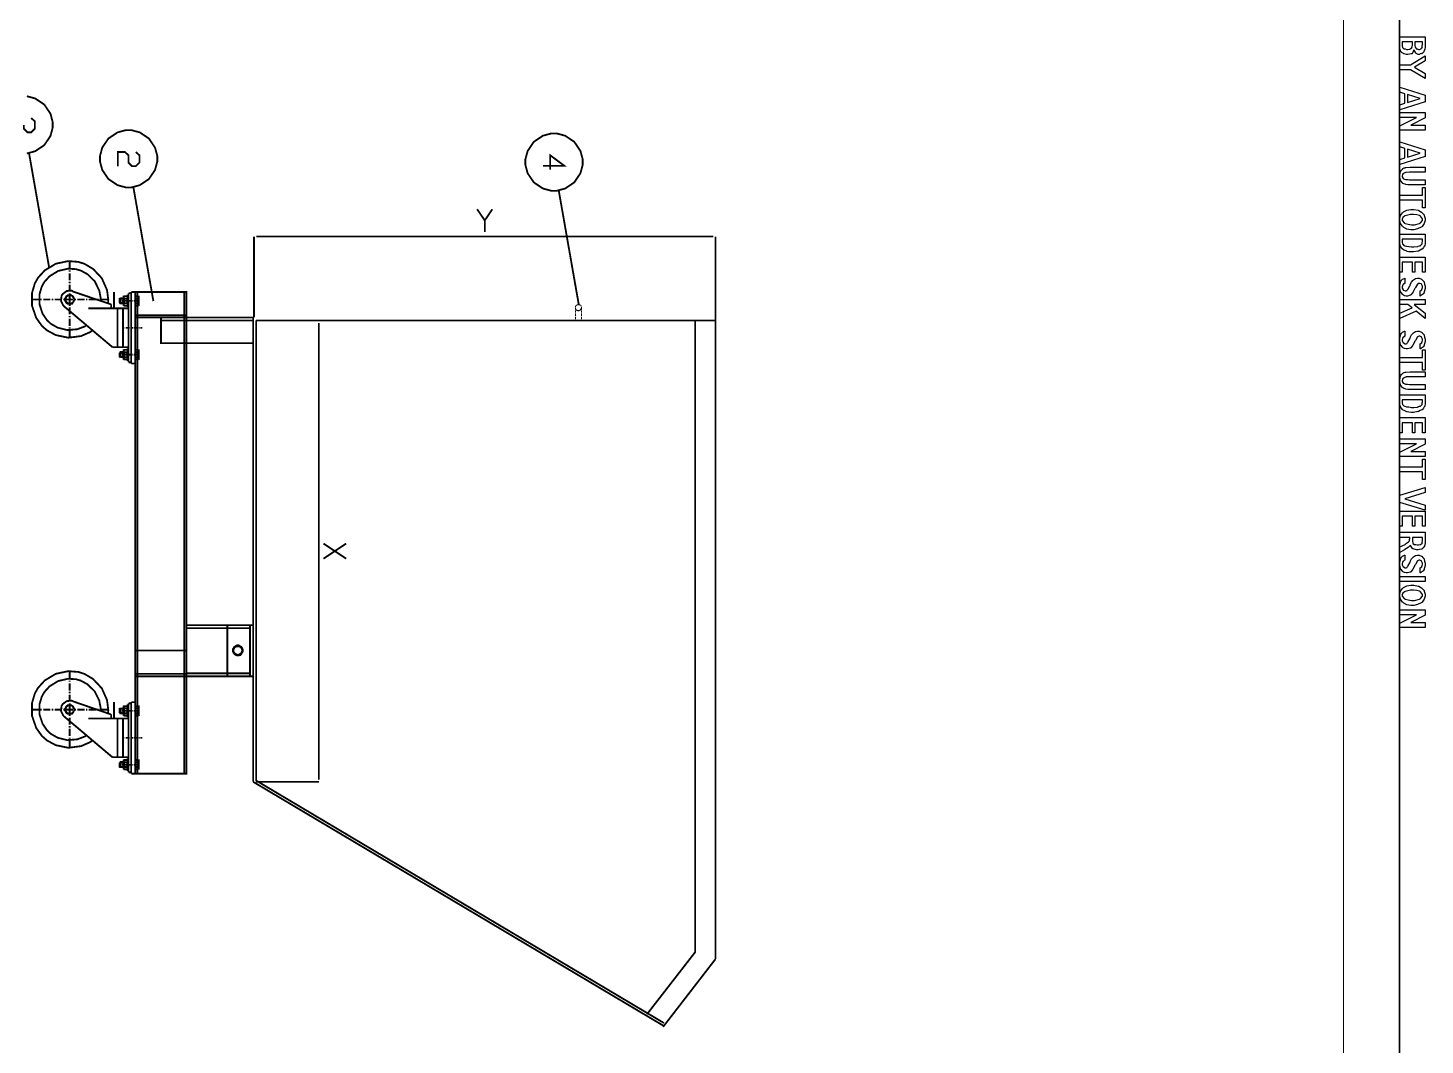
# Model space of a CAD drawing. Extents: x 0 to 11.7, y 0 to 16.5.
# Drawn here: x 4.01 to 11.69, y 3.86 to 9.45 of the extents above; entities that cross this region are included whole.
import ezdxf

# ---------------------------------------------------------------- set-up
doc = ezdxf.new("R2010")
doc.units = 0
doc.layers.get('0').update_dxf_attribs({"linetype": 'CONTINUOUS'})

msp = doc.modelspace()

# ---------------------------------------------------------------- linework, layer by layer
at = {"color": 0}
for points, const_width in [([(11.5517, 0.0483), (11.5517, 16.4), (0.1833, 16.4), (0.1833, 0.0483), (11.5517, 0.0483)], 0.01), ([(0.4916, 16.0917), (11.2433, 16.0917), (11.2433, 2.7066), (0.4916, 2.7066), (0.4916, 16.0917)], 0.005), ([(4.5658, 8.5717), (4.5812, 8.5717), (4.6272, 8.5841), (4.6772, 8.6178), (4.7109, 8.6679), (4.7233, 8.7139), (4.7233, 8.7292), (4.7233, 8.7445), (4.7109, 8.7905), (4.6772, 8.8406), (4.6272, 8.8743), (4.5812, 8.8867), (4.5658, 8.8867), (4.5505, 8.8867), (4.5046, 8.8743), (4.4545, 8.8406), (4.4207, 8.7905), (4.4083, 8.7445), (4.4083, 8.7292), (4.4083, 8.7139), (4.4207, 8.6679), (4.4545, 8.6178), (4.5046, 8.5841), (4.5505, 8.5717), (4.5658, 8.5717)], 0.01), ([(6.9042, 8.5533), (6.9195, 8.5533), (6.9655, 8.5657), (7.0156, 8.5995), (7.0493, 8.6496), (7.0617, 8.6955), (7.0617, 8.7108), (7.0617, 8.7262), (7.0493, 8.7721), (7.0156, 8.8222), (6.9655, 8.856), (6.9195, 8.8683), (6.9042, 8.8683), (6.8889, 8.8683), (6.8429, 8.856), (6.7928, 8.8222), (6.7591, 8.7721), (6.7467, 8.7262), (6.7467, 8.7108), (6.7467, 8.6955), (6.7591, 8.6496), (6.7928, 8.5995), (6.8429, 8.5657), (6.8889, 8.5533), (6.9042, 8.5533)], 0.01), ([(4.6017, 5.3483), (4.8834, 5.3483), (4.8834, 7.9967), (4.6017, 7.9967), (4.6017, 5.3483)], 0.01), ([(4.2425, 7.9316), (4.2468, 7.9316), (4.2596, 7.9387), (4.2667, 7.9516), (4.2667, 7.9558), (4.2667, 7.9601), (4.2596, 7.9729), (4.2468, 7.98), (4.2425, 7.98), (4.2383, 7.98), (4.2254, 7.9729), (4.2183, 7.9601), (4.2183, 7.9558), (4.2183, 7.9516), (4.2254, 7.9387), (4.2383, 7.9316), (4.2425, 7.9316)], 0.01), ([(4.7433, 7.8567), (5.25, 7.8567), (5.25, 7.715), (4.7433, 7.715), (4.7433, 7.8567)], 0.01), ([(5.1658, 6.0017), (5.1701, 6.0017), (5.1829, 6.0088), (5.19, 6.0216), (5.19, 6.0258), (5.19, 6.0301), (5.1829, 6.043), (5.1701, 6.05), (5.1658, 6.05), (5.1616, 6.05), (5.1488, 6.043), (5.1417, 6.0301), (5.1417, 6.0258), (5.1417, 6.0216), (5.1488, 6.0088), (5.1616, 6.0017), (5.1658, 6.0017)], 0.01), ([(4.2425, 5.6767), (4.2468, 5.6767), (4.2596, 5.6837), (4.2667, 5.6966), (4.2667, 5.7008), (4.2667, 5.7051), (4.2596, 5.7179), (4.2468, 5.725), (4.2425, 5.725), (4.2383, 5.725), (4.2254, 5.7179), (4.2183, 5.7051), (4.2183, 5.7008), (4.2183, 5.6966), (4.2254, 5.6837), (4.2383, 5.6767), (4.2425, 5.6767)], 0.01)]:
    msp.add_lwpolyline(points, close=True, dxfattribs=dict(at, const_width=const_width))
for points in [[(11.6922, 9.4004), (11.6922, 9.3511), (11.6922, 9.3456), (11.6911, 9.3304), (11.6909, 9.3292), (11.6897, 9.3282), (11.6862, 9.3174), (11.6855, 9.3164), (11.6842, 9.3155), (11.6756, 9.3077), (11.6744, 9.3071), (11.6725, 9.3073), (11.666, 9.3054), (11.661, 9.3032), (11.6592, 9.3032), (11.655, 9.3032), (11.6436, 9.3088), (11.6423, 9.3099), (11.6406, 9.3116), (11.6315, 9.3259), (11.6308, 9.3277), (11.6295, 9.3249), (11.6245, 9.3134), (11.6191, 9.3067), (11.6176, 9.3062), (11.6153, 9.3066), (11.6063, 9.3053), (11.5984, 9.3032), (11.5957, 9.3032), (11.5908, 9.3032), (11.5778, 9.3063), (11.5761, 9.3069), (11.5738, 9.3083), (11.5666, 9.3126), (11.5621, 9.316), (11.5611, 9.3171), (11.5596, 9.3181), (11.5546, 9.3312), (11.5544, 9.3327), (11.5542, 9.3347), (11.5535, 9.3442), (11.5534, 9.3572), (11.5533, 9.3609), (11.5533, 9.4004), (11.6922, 9.4004)], [(11.6228, 9.3726), (11.5672, 9.3726), (11.5672, 9.3544), (11.5672, 9.351), (11.5683, 9.3414), (11.5685, 9.3409), (11.5687, 9.3405), (11.5757, 9.3342), (11.5768, 9.3338), (11.5771, 9.3343), (11.5832, 9.3331), (11.5916, 9.3309), (11.5943, 9.3309), (11.5983, 9.3309), (11.6091, 9.3328), (11.6102, 9.3331), (11.6112, 9.3345), (11.6193, 9.3388), (11.6197, 9.3394), (11.6194, 9.3406), (11.6207, 9.3464), (11.6228, 9.3542), (11.6228, 9.3568), (11.6228, 9.3726)], [(11.6783, 9.3726), (11.6367, 9.3726), (11.6367, 9.3585), (11.6367, 9.3546), (11.6372, 9.3434), (11.6373, 9.3429), (11.6375, 9.3421), (11.6427, 9.3347), (11.6436, 9.3342), (11.6439, 9.3346), (11.649, 9.3331), (11.6555, 9.3309), (11.6577, 9.3309), (11.6611, 9.3309), (11.6705, 9.3333), (11.6714, 9.3338), (11.6717, 9.3351), (11.6747, 9.3385), (11.6775, 9.3409), (11.6777, 9.3418), (11.6767, 9.3426), (11.6765, 9.3485), (11.6783, 9.3573), (11.6783, 9.3603), (11.6783, 9.3726)], [(11.5533, 9.2466), (11.6117, 9.2466), (11.6922, 9.2952), (11.6922, 9.2672), (11.6347, 9.2329), (11.6922, 9.1984), (11.6922, 9.1702), (11.6115, 9.2188), (11.5533, 9.2188), (11.5533, 9.2466)], [(11.5533, 8.9983), (11.5533, 9.0265), (11.5811, 9.035), (11.5811, 9.0869), (11.5533, 9.0951), (11.5533, 9.1233), (11.6922, 9.0797), (11.6922, 9.0419), (11.5533, 8.9983)], [(11.595, 9.0387), (11.6644, 9.0608), (11.595, 9.0827), (11.595, 9.0387)], [(11.5533, 8.9834), (11.6922, 8.9834), (11.6922, 8.9548), (11.6134, 8.914), (11.6922, 8.914), (11.6922, 8.8862), (11.5533, 8.8862), (11.5533, 8.9103), (11.6449, 8.9556), (11.5533, 8.9556), (11.5533, 8.9834)], [(11.5533, 8.6977), (11.5533, 8.726), (11.5811, 8.7344), (11.5811, 8.7863), (11.5533, 8.7945), (11.5533, 8.8227), (11.6922, 8.7791), (11.6922, 8.7414), (11.5533, 8.6977)], [(11.595, 8.7381), (11.6644, 8.7602), (11.595, 8.7822), (11.595, 8.7381)], [(11.6922, 8.6828), (11.6922, 8.6551), (11.6121, 8.6551), (11.606, 8.6551), (11.5884, 8.6544), (11.5874, 8.6542), (11.5854, 8.6541), (11.5736, 8.6485), (11.5726, 8.6477), (11.5713, 8.6475), (11.5679, 8.6425), (11.5672, 8.6358), (11.5672, 8.6336), (11.5672, 8.6302), (11.5716, 8.6207), (11.5724, 8.6199), (11.5729, 8.6198), (11.584, 8.6146), (11.5852, 8.6145), (11.5862, 8.6154), (11.5948, 8.6153), (11.6066, 8.6134), (11.6104, 8.6134), (11.6922, 8.6134), (11.6922, 8.5856), (11.6204, 8.5856), (11.6148, 8.5856), (11.598, 8.5861), (11.5874, 8.5872), (11.5857, 8.5876), (11.5837, 8.5889), (11.5758, 8.5919), (11.5697, 8.5941), (11.5685, 8.5949), (11.5673, 8.5962), (11.5582, 8.608), (11.5575, 8.6095), (11.5564, 8.6113), (11.5533, 8.6274), (11.5533, 8.6327), (11.5533, 8.6369), (11.5545, 8.6493), (11.5571, 8.6579), (11.5579, 8.6594), (11.5583, 8.6617), (11.5626, 8.6686), (11.5684, 8.6726), (11.5696, 8.6735), (11.5706, 8.6752), (11.5767, 8.679), (11.5835, 8.6802), (11.5848, 8.6804), (11.5865, 8.681), (11.6111, 8.6828), (11.6193, 8.6828), (11.6922, 8.6828)], [(11.5533, 8.529), (11.6783, 8.529), (11.6783, 8.5707), (11.6922, 8.5707), (11.6922, 8.4596), (11.6783, 8.4596), (11.6783, 8.5013), (11.5533, 8.5013), (11.5533, 8.529)], [(11.6219, 8.4501), (11.6305, 8.4501), (11.6541, 8.4458), (11.6564, 8.4449), (11.6577, 8.4447), (11.6733, 8.4354), (11.6746, 8.4343), (11.6752, 8.4334), (11.6864, 8.4207), (11.687, 8.4193), (11.6872, 8.4178), (11.6922, 8.4006), (11.6922, 8.3948), (11.6922, 8.3895), (11.6876, 8.3737), (11.6769, 8.3568), (11.6738, 8.3542), (11.6699, 8.3528), (11.6506, 8.3445), (11.6296, 8.339), (11.6226, 8.339), (11.6149, 8.339), (11.5918, 8.3429), (11.5747, 8.3517), (11.5716, 8.3542), (11.5682, 8.3578), (11.5573, 8.3734), (11.5533, 8.3892), (11.5533, 8.3944), (11.5533, 8.4002), (11.5579, 8.4174), (11.5685, 8.4327), (11.5716, 8.4352), (11.5743, 8.4378), (11.5927, 8.4466), (11.6146, 8.4501), (11.6219, 8.4501)], [(11.623, 8.4224), (11.6126, 8.4224), (11.5837, 8.4159), (11.5813, 8.4146), (11.579, 8.4139), (11.5708, 8.4066), (11.5672, 8.3976), (11.5672, 8.3946), (11.5672, 8.3896), (11.5788, 8.3759), (11.5811, 8.3746), (11.5835, 8.3739), (11.5987, 8.3696), (11.6173, 8.3668), (11.6234, 8.3668), (11.6337, 8.3668), (11.6624, 8.3732), (11.6647, 8.3744), (11.6669, 8.3762), (11.6783, 8.39), (11.6783, 8.3946), (11.6783, 8.3996), (11.6668, 8.4135), (11.6644, 8.4148), (11.6622, 8.4167), (11.6472, 8.4214), (11.6291, 8.4224), (11.623, 8.4224)], [(11.6922, 8.3143), (11.6922, 8.2715), (11.6922, 8.266), (11.6901, 8.2507), (11.6896, 8.2494), (11.6881, 8.2485), (11.6832, 8.2411), (11.6783, 8.2332), (11.6768, 8.232), (11.6743, 8.2319), (11.6651, 8.2272), (11.6565, 8.2216), (11.6542, 8.221), (11.6518, 8.2212), (11.6291, 8.2171), (11.6215, 8.2171), (11.6171, 8.2171), (11.6039, 8.218), (11.594, 8.22), (11.592, 8.2205), (11.5885, 8.2222), (11.5769, 8.2272), (11.569, 8.2318), (11.5674, 8.2331), (11.5663, 8.2351), (11.557, 8.2477), (11.5564, 8.2494), (11.5556, 8.2515), (11.5533, 8.2656), (11.5533, 8.2702), (11.5533, 8.3143), (11.6922, 8.3143)], [(11.6783, 8.2865), (11.5672, 8.2865), (11.5672, 8.2718), (11.5672, 8.2688), (11.5685, 8.2606), (11.5687, 8.26), (11.5688, 8.2601), (11.5714, 8.2574), (11.5749, 8.2532), (11.5757, 8.2529), (11.5758, 8.253), (11.5812, 8.2511), (11.5901, 8.2482), (11.592, 8.2477), (11.5929, 8.2482), (11.6039, 8.247), (11.6181, 8.2448), (11.6228, 8.2448), (11.6302, 8.2448), (11.6508, 8.2465), (11.6525, 8.2468), (11.6541, 8.2482), (11.6616, 8.2507), (11.6678, 8.2518), (11.6688, 8.2524), (11.6694, 8.2536), (11.6765, 8.2606), (11.6768, 8.2616), (11.6761, 8.2631), (11.6764, 8.269), (11.6783, 8.2755), (11.6783, 8.2776), (11.6783, 8.2865)], [(11.5533, 8.1883), (11.6922, 8.1883), (11.6922, 8.1049), (11.6783, 8.1049), (11.6783, 8.1605), (11.6367, 8.1605), (11.6367, 8.1049), (11.6228, 8.1049), (11.6228, 8.1605), (11.5672, 8.1605), (11.5672, 8.1049), (11.5533, 8.1049), (11.5533, 8.1883)], [(11.5811, 8.0718), (11.5811, 8.0441), (11.5799, 8.0438), (11.5711, 8.0378), (11.5705, 8.0369), (11.5697, 8.0366), (11.5677, 8.0314), (11.5672, 8.0245), (11.5672, 8.0221), (11.5672, 8.0184), (11.5718, 8.0083), (11.5726, 8.0074), (11.5731, 8.0073), (11.5826, 8.0024), (11.5857, 8.0024), (11.5877, 8.0024), (11.5932, 8.0046), (11.5937, 8.005), (11.5934, 8.006), (11.5953, 8.0098), (11.5992, 8.0126), (11.5996, 8.0137), (11.5997, 8.0146), (11.6083, 8.0307), (11.6095, 8.0332), (11.6111, 8.0374), (11.6185, 8.0513), (11.6256, 8.0595), (11.6269, 8.0608), (11.6285, 8.0635), (11.6389, 8.0705), (11.6504, 8.0718), (11.6542, 8.0718), (11.6591, 8.0718), (11.6721, 8.0672), (11.6736, 8.0662), (11.6743, 8.0657), (11.6804, 8.0601), (11.6867, 8.0519), (11.6874, 8.0501), (11.6875, 8.049), (11.6899, 8.0394), (11.6922, 8.0283), (11.6922, 8.0245), (11.6922, 8.0153), (11.6859, 7.9897), (11.6846, 7.9876), (11.6828, 7.9857), (11.6666, 7.9747), (11.6644, 7.9746), (11.6644, 8.0024), (11.6657, 8.0026), (11.6745, 8.0081), (11.6751, 8.0089), (11.6747, 8.0104), (11.6762, 8.0162), (11.6783, 8.0221), (11.6783, 8.0241), (11.6783, 8.0282), (11.6734, 8.0394), (11.6725, 8.0404), (11.6712, 8.0413), (11.6643, 8.0441), (11.6621, 8.0441), (11.6604, 8.0441), (11.6552, 8.0432), (11.6528, 8.0412), (11.6521, 8.0406), (11.6511, 8.0402), (11.6395, 8.0214), (11.638, 8.0184), (11.6364, 8.0165), (11.6251, 7.994), (11.6243, 7.9926), (11.6234, 7.992), (11.6131, 7.9802), (11.6117, 7.9794), (11.6101, 7.9794), (11.5965, 7.9746), (11.592, 7.9746), (11.589, 7.9746), (11.5801, 7.9761), (11.5733, 7.9795), (11.5718, 7.9805), (11.5699, 7.9821), (11.5587, 7.9948), (11.5579, 7.9965), (11.5568, 7.9988), (11.5533, 8.0167), (11.5533, 8.0226), (11.5533, 8.0278), (11.5551, 8.0435), (11.5591, 8.0553), (11.5603, 8.0573), (11.5609, 8.0594), (11.5682, 8.0671), (11.5788, 8.0715), (11.5811, 8.0718)], [(11.5533, 7.9554), (11.6922, 7.9554), (11.6922, 7.9276), (11.6332, 7.9276), (11.6922, 7.8797), (11.6922, 7.8512), (11.6438, 7.8905), (11.5533, 7.8512), (11.5533, 7.8794), (11.621, 7.909), (11.598, 7.9276), (11.5533, 7.9276), (11.5533, 7.9554)], [(11.5811, 7.7809), (11.5811, 7.7531), (11.5799, 7.7528), (11.5711, 7.7469), (11.5705, 7.7459), (11.5697, 7.7457), (11.5677, 7.7405), (11.5672, 7.7335), (11.5672, 7.7312), (11.5672, 7.7275), (11.5718, 7.7173), (11.5726, 7.7164), (11.5731, 7.7164), (11.5826, 7.7114), (11.5857, 7.7114), (11.5877, 7.7114), (11.5932, 7.7136), (11.5937, 7.714), (11.5934, 7.715), (11.5953, 7.7189), (11.5992, 7.7217), (11.5996, 7.7227), (11.5997, 7.7237), (11.6083, 7.7397), (11.6095, 7.7422), (11.6111, 7.7464), (11.6185, 7.7603), (11.6256, 7.7685), (11.6269, 7.7698), (11.6285, 7.7726), (11.6389, 7.7795), (11.6504, 7.7809), (11.6542, 7.7809), (11.6591, 7.7809), (11.6721, 7.7762), (11.6736, 7.7752), (11.6743, 7.7748), (11.6804, 7.7691), (11.6867, 7.7609), (11.6874, 7.7592), (11.6875, 7.7581), (11.6899, 7.7485), (11.6922, 7.7373), (11.6922, 7.7336), (11.6922, 7.7243), (11.6859, 7.6987), (11.6846, 7.6967), (11.6828, 7.6947), (11.6666, 7.6837), (11.6644, 7.6837), (11.6644, 7.7114), (11.6657, 7.7117), (11.6745, 7.7171), (11.6751, 7.7179), (11.6747, 7.7194), (11.6762, 7.7252), (11.6783, 7.7312), (11.6783, 7.7331), (11.6783, 7.7372), (11.6734, 7.7484), (11.6725, 7.7494), (11.6712, 7.7503), (11.6643, 7.7531), (11.6621, 7.7531), (11.6604, 7.7531), (11.6552, 7.7523), (11.6528, 7.7502), (11.6521, 7.7496), (11.6511, 7.7492), (11.6395, 7.7304), (11.638, 7.7275), (11.6364, 7.7255), (11.6251, 7.7031), (11.6243, 7.7017), (11.6234, 7.7011), (11.6131, 7.6892), (11.6117, 7.6884), (11.6101, 7.6884), (11.5965, 7.6837), (11.592, 7.6837), (11.589, 7.6837), (11.5801, 7.6851), (11.5733, 7.6885), (11.5718, 7.6895), (11.5699, 7.6911), (11.5587, 7.7038), (11.5579, 7.7056), (11.5568, 7.7078), (11.5533, 7.7257), (11.5533, 7.7316), (11.5533, 7.7369), (11.5551, 7.7526), (11.5591, 7.7643), (11.5603, 7.7663), (11.5609, 7.7684), (11.5682, 7.7762), (11.5788, 7.7805), (11.5811, 7.7809)], [(11.5533, 7.6367), (11.6783, 7.6367), (11.6783, 7.6783), (11.6922, 7.6783), (11.6922, 7.5672), (11.6783, 7.5672), (11.6783, 7.6089), (11.5533, 7.6089), (11.5533, 7.6367)], [(11.6922, 7.5578), (11.6922, 7.53), (11.6121, 7.53), (11.606, 7.53), (11.5884, 7.5293), (11.5874, 7.5291), (11.5854, 7.529), (11.5736, 7.5235), (11.5726, 7.5226), (11.5713, 7.5224), (11.5679, 7.5175), (11.5672, 7.5108), (11.5672, 7.5085), (11.5672, 7.5051), (11.5716, 7.4956), (11.5724, 7.4948), (11.5729, 7.4947), (11.584, 7.4896), (11.5852, 7.4894), (11.5862, 7.4904), (11.5948, 7.4902), (11.6066, 7.4883), (11.6104, 7.4883), (11.6922, 7.4883), (11.6922, 7.4606), (11.6204, 7.4606), (11.6148, 7.4606), (11.598, 7.461), (11.5874, 7.4622), (11.5857, 7.4625), (11.5837, 7.4639), (11.5758, 7.4668), (11.5697, 7.469), (11.5685, 7.4699), (11.5673, 7.4712), (11.5582, 7.4829), (11.5575, 7.4844), (11.5564, 7.4863), (11.5533, 7.5023), (11.5533, 7.5076), (11.5533, 7.5118), (11.5545, 7.5242), (11.5571, 7.5328), (11.5579, 7.5343), (11.5583, 7.5366), (11.5626, 7.5435), (11.5684, 7.5476), (11.5696, 7.5484), (11.5706, 7.5501), (11.5767, 7.554), (11.5835, 7.5551), (11.5848, 7.5554), (11.5865, 7.556), (11.6111, 7.5578), (11.6193, 7.5578), (11.6922, 7.5578)], [(11.6922, 7.4318), (11.6922, 7.389), (11.6922, 7.3835), (11.6901, 7.3682), (11.6896, 7.3669), (11.6881, 7.3659), (11.6832, 7.3586), (11.6783, 7.3507), (11.6768, 7.3495), (11.6743, 7.3493), (11.6651, 7.3447), (11.6565, 7.3391), (11.6542, 7.3384), (11.6518, 7.3387), (11.6291, 7.3345), (11.6215, 7.3345), (11.6171, 7.3345), (11.6039, 7.3354), (11.594, 7.3375), (11.592, 7.338), (11.5885, 7.3396), (11.5769, 7.3447), (11.569, 7.3492), (11.5674, 7.3506), (11.5663, 7.3526), (11.557, 7.3652), (11.5564, 7.3669), (11.5556, 7.369), (11.5533, 7.383), (11.5533, 7.3877), (11.5533, 7.4318), (11.6922, 7.4318)], [(11.6783, 7.404), (11.5672, 7.404), (11.5672, 7.3892), (11.5672, 7.3863), (11.5685, 7.3781), (11.5687, 7.3775), (11.5688, 7.3776), (11.5714, 7.3748), (11.5749, 7.3707), (11.5757, 7.3703), (11.5758, 7.3704), (11.5812, 7.3686), (11.5901, 7.3656), (11.592, 7.3651), (11.5929, 7.3656), (11.6039, 7.3644), (11.6181, 7.3623), (11.6228, 7.3623), (11.6302, 7.3623), (11.6508, 7.3639), (11.6525, 7.3643), (11.6541, 7.3656), (11.6616, 7.3682), (11.6678, 7.3693), (11.6688, 7.3699), (11.6694, 7.371), (11.6765, 7.3781), (11.6768, 7.379), (11.6761, 7.3806), (11.6764, 7.3865), (11.6783, 7.393), (11.6783, 7.3951), (11.6783, 7.404)], [(11.5533, 7.3057), (11.6922, 7.3057), (11.6922, 7.2224), (11.6783, 7.2224), (11.6783, 7.2779), (11.6367, 7.2779), (11.6367, 7.2224), (11.6228, 7.2224), (11.6228, 7.2779), (11.5672, 7.2779), (11.5672, 7.2224), (11.5533, 7.2224), (11.5533, 7.3057)], [(11.5533, 7.1893), (11.6922, 7.1893), (11.6922, 7.1606), (11.6134, 7.1198), (11.6922, 7.1198), (11.6922, 7.0921), (11.5533, 7.0921), (11.5533, 7.1162), (11.6449, 7.1615), (11.5533, 7.1615), (11.5533, 7.1893)], [(11.5533, 7.0355), (11.6783, 7.0355), (11.6783, 7.0771), (11.6922, 7.0771), (11.6922, 6.966), (11.6783, 6.966), (11.6783, 7.0077), (11.5533, 7.0077), (11.5533, 7.0355)], [(11.5533, 6.879), (11.6922, 6.922), (11.6922, 6.894), (11.5811, 6.8595), (11.6922, 6.8252), (11.6922, 6.797), (11.5533, 6.8397), (11.5533, 6.879)], [(11.5533, 6.7917), (11.6922, 6.7917), (11.6922, 6.7083), (11.6783, 6.7083), (11.6783, 6.7639), (11.6367, 6.7639), (11.6367, 6.7083), (11.6228, 6.7083), (11.6228, 6.7639), (11.5672, 6.7639), (11.5672, 6.7083), (11.5533, 6.7083), (11.5533, 6.7917)], [(11.5533, 6.6752), (11.6922, 6.6752), (11.6922, 6.6247), (11.6922, 6.6178), (11.689, 6.5985), (11.6883, 6.5971), (11.6868, 6.5964), (11.6816, 6.5904), (11.6761, 6.5841), (11.6744, 6.5832), (11.6719, 6.5831), (11.6624, 6.5805), (11.6542, 6.578), (11.6514, 6.578), (11.6447, 6.578), (11.6263, 6.5834), (11.6245, 6.5845), (11.6226, 6.5863), (11.6115, 6.6019), (11.6111, 6.6041), (11.6101, 6.603), (11.601, 6.5927), (11.6, 6.5919), (11.5986, 6.5911), (11.5815, 6.5801), (11.5789, 6.5787), (11.5533, 6.5641), (11.5533, 6.5956), (11.5824, 6.6088), (11.5849, 6.6114), (11.5948, 6.6185), (11.6011, 6.6217), (11.6017, 6.6223), (11.6018, 6.6236), (11.6044, 6.6273), (11.6072, 6.629), (11.6074, 6.6297), (11.6067, 6.6306), (11.607, 6.6353), (11.6089, 6.6405), (11.6089, 6.6422), (11.6089, 6.6475), (11.5533, 6.6475), (11.5533, 6.6752)], [(11.6228, 6.6475), (11.6228, 6.6323), (11.6228, 6.6276), (11.6249, 6.6143), (11.6254, 6.6136), (11.6257, 6.6135), (11.6336, 6.6083), (11.6347, 6.608), (11.6348, 6.6081), (11.6406, 6.6079), (11.6486, 6.6058), (11.6512, 6.6058), (11.6557, 6.6058), (11.6679, 6.6082), (11.669, 6.6086), (11.6698, 6.61), (11.674, 6.6132), (11.6774, 6.6154), (11.6777, 6.6162), (11.6769, 6.6169), (11.6765, 6.6218), (11.6783, 6.629), (11.6783, 6.6314), (11.6783, 6.6475), (11.6228, 6.6475)], [(11.5811, 6.5492), (11.5811, 6.5214), (11.5799, 6.5211), (11.5711, 6.5152), (11.5705, 6.5143), (11.5697, 6.514), (11.5677, 6.5088), (11.5672, 6.5019), (11.5672, 6.4995), (11.5672, 6.4958), (11.5718, 6.4856), (11.5726, 6.4848), (11.5731, 6.4847), (11.5826, 6.4798), (11.5857, 6.4798), (11.5877, 6.4798), (11.5932, 6.4819), (11.5937, 6.4824), (11.5934, 6.4833), (11.5953, 6.4872), (11.5992, 6.49), (11.5996, 6.491), (11.5997, 6.492), (11.6083, 6.5081), (11.6095, 6.5106), (11.6111, 6.5148), (11.6185, 6.5286), (11.6256, 6.5368), (11.6269, 6.5381), (11.6285, 6.5409), (11.6389, 6.5479), (11.6504, 6.5492), (11.6542, 6.5492), (11.6591, 6.5492), (11.6721, 6.5445), (11.6736, 6.5436), (11.6743, 6.5431), (11.6804, 6.5375), (11.6867, 6.5292), (11.6874, 6.5275), (11.6875, 6.5264), (11.6899, 6.5168), (11.6922, 6.5056), (11.6922, 6.5019), (11.6922, 6.4927), (11.6859, 6.4671), (11.6846, 6.465), (11.6828, 6.4631), (11.6666, 6.4521), (11.6644, 6.452), (11.6644, 6.4798), (11.6657, 6.48), (11.6745, 6.4855), (11.6751, 6.4863), (11.6747, 6.4877), (11.6762, 6.4935), (11.6783, 6.4995), (11.6783, 6.5015), (11.6783, 6.5055), (11.6734, 6.5168), (11.6725, 6.5177), (11.6712, 6.5187), (11.6643, 6.5214), (11.6621, 6.5214), (11.6604, 6.5214), (11.6552, 6.5206), (11.6528, 6.5186), (11.6521, 6.518), (11.6511, 6.5175), (11.6395, 6.4988), (11.638, 6.4958), (11.6364, 6.4939), (11.6251, 6.4714), (11.6243, 6.47), (11.6234, 6.4694), (11.6131, 6.4576), (11.6117, 6.4568), (11.6101, 6.4568), (11.5965, 6.452), (11.592, 6.452), (11.589, 6.452), (11.5801, 6.4534), (11.5733, 6.4569), (11.5718, 6.4578), (11.5699, 6.4595), (11.5587, 6.4722), (11.5579, 6.4739), (11.5568, 6.4761), (11.5533, 6.494), (11.5533, 6.4999), (11.5533, 6.5052), (11.5551, 6.5209), (11.5591, 6.5327), (11.5603, 6.5347), (11.5609, 6.5368), (11.5682, 6.5445), (11.5788, 6.5488), (11.5811, 6.5492)], [(11.5533, 6.4328), (11.6922, 6.4328), (11.6922, 6.405), (11.5533, 6.405), (11.5533, 6.4328)], [(11.6219, 6.3843), (11.6305, 6.3843), (11.6541, 6.3799), (11.6564, 6.3791), (11.6577, 6.3788), (11.6733, 6.3696), (11.6746, 6.3684), (11.6752, 6.3675), (11.6864, 6.3549), (11.687, 6.3535), (11.6872, 6.3519), (11.6922, 6.3347), (11.6922, 6.3289), (11.6922, 6.3237), (11.6876, 6.3078), (11.6769, 6.2909), (11.6738, 6.2884), (11.6699, 6.2869), (11.6506, 6.2786), (11.6296, 6.2732), (11.6226, 6.2732), (11.6149, 6.2732), (11.5918, 6.277), (11.5747, 6.2859), (11.5716, 6.2884), (11.5682, 6.2919), (11.5573, 6.3075), (11.5533, 6.3233), (11.5533, 6.3285), (11.5533, 6.3343), (11.5579, 6.3516), (11.5685, 6.3668), (11.5716, 6.3693), (11.5743, 6.3719), (11.5927, 6.3807), (11.6146, 6.3843), (11.6219, 6.3843)], [(11.623, 6.3565), (11.6126, 6.3565), (11.5837, 6.35), (11.5813, 6.3487), (11.579, 6.348), (11.5708, 6.3407), (11.5672, 6.3318), (11.5672, 6.3287), (11.5672, 6.3237), (11.5788, 6.3101), (11.5811, 6.3087), (11.5835, 6.308), (11.5987, 6.3037), (11.6173, 6.3009), (11.6234, 6.3009), (11.6337, 6.3009), (11.6624, 6.3073), (11.6647, 6.3085), (11.6669, 6.3103), (11.6783, 6.3242), (11.6783, 6.3287), (11.6783, 6.3338), (11.6668, 6.3476), (11.6644, 6.3489), (11.6622, 6.3508), (11.6472, 6.3556), (11.6291, 6.3565), (11.623, 6.3565)], [(11.5533, 6.2484), (11.6922, 6.2484), (11.6922, 6.2198), (11.6134, 6.179), (11.6922, 6.179), (11.6922, 6.1512), (11.5533, 6.1512), (11.5533, 6.1753), (11.6449, 6.2207), (11.5533, 6.2207), (11.5533, 6.2484)]]:
    msp.add_lwpolyline(points, close=True, dxfattribs=at)
at = {"color": 0, "const_width": 0.01}
for points in [[(4.0062, 8.7584), (4.0521, 8.7708), (4.1022, 8.8045), (4.136, 8.8545), (4.1483, 8.9006), (4.1483, 8.9159), (4.1483, 8.9312), (4.136, 8.9771), (4.1022, 9.0272), (4.0521, 9.061), (4.0062, 9.0733)], [(4.0183, 8.76), (4.1283, 8.1334)], [(4.5917, 8.5733), (4.7017, 7.9467)], [(6.93, 8.555), (7.04, 7.9283)], [(6.4817, 8.4517), (6.5233, 8.39), (6.5233, 8.3267)], [(6.5233, 8.39), (6.565, 8.4517)], [(5.255, 7.8567), (5.255, 8.3017)], [(7.78, 8.3017), (5.2683, 8.3017)], [(7.7917, 7.85), (7.7917, 8.3017)], [(4.2416, 8.1233), (4.2416, 8.1667)], [(4.2416, 8.1083), (4.2416, 8.115)], [(4.2416, 8.06), (4.2416, 8.1)], [(4.2416, 8.045), (4.2416, 8.0533)], [(4.2416, 7.9983), (4.2416, 8.0367)], [(4.2416, 7.9817), (4.2416, 7.99)], [(4.6133, 7.9967), (4.6133, 5.3483)], [(4.8717, 7.9967), (4.8717, 5.3483)], [(4.0733, 7.955), (4.03, 7.955)], [(4.0883, 7.955), (4.08, 7.955)], [(4.135, 7.955), (4.0967, 7.955)], [(4.1517, 7.955), (4.1433, 7.955)], [(4.1983, 7.955), (4.1583, 7.955)], [(4.2133, 7.955), (4.2066, 7.955)], [(4.2267, 7.9783), (4.2133, 7.955)], [(4.2267, 7.9316), (4.2133, 7.955)], [(4.26, 7.955), (4.2217, 7.955)], [(4.255, 7.9783), (4.2267, 7.9783)], [(4.2683, 7.955), (4.255, 7.9316), (4.2267, 7.9316)], [(4.2416, 7.935), (4.2416, 7.975)], [(4.2416, 7.92), (4.2416, 7.9267)], [(4.2416, 7.8733), (4.2416, 7.9117)], [(4.255, 7.9783), (4.2683, 7.955)], [(4.2767, 7.955), (4.2683, 7.955)], [(4.3233, 7.955), (4.2833, 7.955)], [(4.3383, 7.955), (4.3316, 7.955)], [(4.3867, 7.955), (4.3467, 7.955)], [(4.4017, 7.955), (4.3933, 7.955)], [(4.4517, 7.955), (4.41, 7.955)], [(4.5167, 7.9367), (4.5167, 7.96), (4.52, 7.9616)], [(4.5167, 7.96), (4.5367, 7.96)], [(4.5283, 7.9483), (4.5233, 7.9483), (4.5217, 7.9483), (4.5167, 7.9483)], [(4.5167, 7.9367), (4.52, 7.9333), (4.5367, 7.9333)], [(4.5167, 7.9367), (4.5367, 7.9367)], [(4.52, 7.9616), (4.5367, 7.9616)], [(4.52, 7.9333), (4.52, 7.9616)], [(4.5333, 7.9483), (4.53, 7.9483)], [(4.5367, 7.9283), (4.5367, 7.9667)], [(4.54, 7.9483), (4.5367, 7.9483)], [(4.5391, 7.9743), (4.5383, 7.9733), (4.5383, 7.9618), (4.5391, 7.9607)], [(4.5391, 7.9359), (4.5383, 7.9349), (4.5383, 7.9234), (4.5391, 7.9224)], [(4.5384, 7.9733), (4.5566, 7.9733)], [(4.5384, 7.96), (4.5566, 7.96)], [(4.5384, 7.935), (4.5566, 7.935)], [(4.5384, 7.9216), (4.5566, 7.9216)], [(4.5406, 7.9619), (4.5399, 7.9599), (4.5399, 7.9385), (4.5406, 7.9364)], [(4.5583, 7.9483), (4.555, 7.9483), (4.5533, 7.9483), (4.5483, 7.9483), (4.5466, 7.9483), (4.5417, 7.9483)], [(4.5578, 7.9364), (4.5585, 7.9385), (4.5585, 7.9599), (4.5578, 7.9619)], [(4.5593, 7.9607), (4.5601, 7.9618), (4.5601, 7.9733), (4.5593, 7.9743)], [(4.5593, 7.9224), (4.5601, 7.9234), (4.5601, 7.9349), (4.5593, 7.9359)], [(4.565, 7.9184), (4.56, 7.9184), (4.56, 7.9767), (4.565, 7.9767)], [(4.56, 7.9283), (4.56, 7.9667)], [(4.565, 7.9483), (4.5617, 7.9483)], [(4.5833, 7.9483), (4.58, 7.9483), (4.5784, 7.9483), (4.5733, 7.9483), (4.5717, 7.9483), (4.5667, 7.9483)], [(4.59, 7.9483), (4.5866, 7.9483)], [(4.6083, 7.9483), (4.605, 7.9483), (4.6033, 7.9483), (4.5983, 7.9483), (4.5967, 7.9483), (4.5933, 7.9483)], [(4.6017, 7.9733), (4.62, 7.9733)], [(4.6017, 7.96), (4.62, 7.96)], [(4.6017, 7.935), (4.62, 7.935)], [(4.6017, 7.9216), (4.62, 7.9216)], [(4.615, 7.9483), (4.6117, 7.9483)], [(4.6217, 7.9483), (4.6183, 7.9483)], [(4.6194, 7.9364), (4.6202, 7.9385), (4.6202, 7.9599), (4.6194, 7.9619)], [(4.621, 7.9607), (4.6218, 7.9618), (4.6218, 7.9733), (4.621, 7.9743)], [(4.621, 7.9224), (4.6218, 7.9234), (4.6218, 7.9349), (4.621, 7.9359)], [(4.6217, 7.9283), (4.6217, 7.9667)], [(4.2416, 7.8567), (4.2416, 7.865)], [(4.2416, 7.81), (4.2416, 7.85)], [(4.8834, 7.8683), (4.6017, 7.8683)], [(4.8834, 7.8567), (4.6017, 7.8567)], [(4.7433, 7.84), (5.25, 7.84)], [(5.2667, 7.84), (5.6117, 7.84)], [(4.2416, 7.795), (4.2416, 7.8017)], [(4.2416, 7.7433), (4.2416, 7.7867)], [(4.5466, 7.8), (4.5434, 7.8)], [(4.565, 7.8), (4.5617, 7.8), (4.56, 7.8), (4.555, 7.8), (4.5533, 7.8), (4.55, 7.8)], [(4.5717, 7.8), (4.5684, 7.8)], [(4.59, 7.8), (4.5866, 7.8), (4.585, 7.8), (4.58, 7.8), (4.5784, 7.8), (4.575, 7.8)], [(4.5967, 7.8), (4.5933, 7.8)], [(4.6166, 7.8), (4.6117, 7.8), (4.61, 7.8), (4.605, 7.8), (4.6033, 7.8), (4.6, 7.8)], [(4.6217, 7.8), (4.6183, 7.8)], [(4.6283, 7.8), (4.625, 7.8)], [(4.6417, 7.8), (4.6367, 7.8), (4.635, 7.8), (4.63, 7.8)], [(5.6117, 7.8267), (5.6117, 5.315)], [(4.5391, 7.6792), (4.5383, 7.6783), (4.5383, 7.6668), (4.5391, 7.6658)], [(4.5384, 7.6783), (4.5566, 7.6783)], [(4.5593, 7.6658), (4.5601, 7.6668), (4.5601, 7.6783), (4.5593, 7.6792)], [(4.565, 7.6816), (4.56, 7.6816), (4.56, 7.6217), (4.565, 7.6217)], [(4.6017, 7.6783), (4.62, 7.6783)], [(4.621, 7.6658), (4.6218, 7.6668), (4.6218, 7.6783), (4.621, 7.6792)], [(4.8834, 7.715), (5.25, 7.715)], [(4.5167, 7.6634), (4.52, 7.6667), (4.5367, 7.6667)], [(4.5167, 7.6634), (4.5167, 7.64), (4.52, 7.6383)], [(4.5167, 7.6634), (4.5367, 7.6634)], [(4.5283, 7.6517), (4.5233, 7.6517), (4.5217, 7.6517), (4.5167, 7.6517)], [(4.5167, 7.64), (4.5367, 7.64)], [(4.52, 7.6667), (4.52, 7.6383)], [(4.52, 7.6383), (4.5367, 7.6383)], [(4.5333, 7.6517), (4.53, 7.6517)], [(4.5367, 7.6716), (4.5367, 7.6317)], [(4.54, 7.6517), (4.5367, 7.6517)], [(4.5391, 7.6393), (4.5383, 7.6383), (4.5383, 7.6267), (4.5391, 7.6257)], [(4.5384, 7.665), (4.5566, 7.665)], [(4.5384, 7.6383), (4.5566, 7.6383)], [(4.5384, 7.6267), (4.5566, 7.6267)], [(4.5406, 7.6653), (4.5399, 7.6632), (4.5399, 7.6418), (4.5406, 7.6398)], [(4.5583, 7.6517), (4.555, 7.6517), (4.5533, 7.6517), (4.5483, 7.6517), (4.5466, 7.6517), (4.5417, 7.6517)], [(4.5578, 7.6398), (4.5585, 7.6418), (4.5585, 7.6632), (4.5578, 7.6653)], [(4.5593, 7.6257), (4.5601, 7.6267), (4.5601, 7.6383), (4.5593, 7.6393)], [(4.56, 7.6716), (4.56, 7.6317)], [(4.565, 7.6517), (4.5617, 7.6517)], [(4.5833, 7.6517), (4.58, 7.6517), (4.5784, 7.6517), (4.5733, 7.6517), (4.5717, 7.6517), (4.5667, 7.6517)], [(4.59, 7.6517), (4.5866, 7.6517)], [(4.6083, 7.6517), (4.605, 7.6517), (4.6033, 7.6517), (4.5983, 7.6517), (4.5967, 7.6517), (4.5933, 7.6517)], [(4.6017, 7.665), (4.62, 7.665)], [(4.6017, 7.6383), (4.62, 7.6383)], [(4.6017, 7.6267), (4.62, 7.6267)], [(4.615, 7.6517), (4.6117, 7.6517)], [(4.6217, 7.6517), (4.6183, 7.6517)], [(4.6194, 7.6398), (4.6202, 7.6418), (4.6202, 7.6632), (4.6194, 7.6653)], [(4.621, 7.6257), (4.6218, 7.6267), (4.6218, 7.6383), (4.621, 7.6393)], [(4.6217, 7.6716), (4.6217, 7.6317)], [(5.6367, 6.6133), (5.7617, 6.53)], [(5.7617, 6.6133), (5.6367, 6.53)], [(4.8834, 6.165), (5.2333, 6.165)], [(4.8834, 6.1483), (5.2333, 6.1483)], [(5.2333, 6.165), (5.2333, 5.8834)], [(4.8834, 6.025), (4.6017, 6.025)], [(5.1517, 6.0483), (5.1383, 6.025)], [(5.1517, 6), (5.1383, 6.025)], [(5.18, 6.0483), (5.1517, 6.0483)], [(5.1934, 6.025), (5.18, 6), (5.1517, 6)], [(5.18, 6.0483), (5.1934, 6.025)], [(4.2416, 5.8683), (4.2416, 5.9117)], [(4.2416, 5.8533), (4.2416, 5.86)], [(4.2416, 5.805), (4.2416, 5.845)], [(4.8834, 5.8967), (4.6017, 5.8967)], [(4.8834, 5.8834), (4.6017, 5.8834)], [(4.8834, 5.9), (5.2333, 5.9)], [(4.8834, 5.8834), (5.2333, 5.8834)], [(4.2416, 5.79), (4.2416, 5.7983)], [(4.2416, 5.7433), (4.2416, 5.7817)], [(4.0733, 5.7), (4.03, 5.7)], [(4.0883, 5.7), (4.08, 5.7)], [(4.135, 5.7), (4.0967, 5.7)], [(4.1517, 5.7), (4.1433, 5.7)], [(4.1983, 5.7), (4.1583, 5.7)], [(4.2133, 5.7), (4.2066, 5.7)], [(4.2267, 5.7233), (4.2133, 5.7)], [(4.2267, 5.6767), (4.2133, 5.7)], [(4.26, 5.7), (4.2217, 5.7)], [(4.255, 5.7233), (4.2267, 5.7233)], [(4.2683, 5.7), (4.255, 5.6767), (4.2267, 5.6767)], [(4.2416, 5.7283), (4.2416, 5.735)], [(4.2416, 5.68), (4.2416, 5.72)], [(4.255, 5.7233), (4.2683, 5.7)], [(4.2767, 5.7), (4.2683, 5.7)], [(4.3233, 5.7), (4.2833, 5.7)], [(4.3383, 5.7), (4.3316, 5.7)], [(4.3867, 5.7), (4.3467, 5.7)], [(4.4017, 5.7), (4.3933, 5.7)], [(4.4517, 5.7), (4.41, 5.7)], [(4.5167, 5.6816), (4.5167, 5.705), (4.52, 5.7066)], [(4.5167, 5.705), (4.5367, 5.705)], [(4.5283, 5.6934), (4.5233, 5.6934), (4.5217, 5.6934), (4.5167, 5.6934)], [(4.5167, 5.6816), (4.52, 5.6783), (4.5367, 5.6783)], [(4.5167, 5.6816), (4.5367, 5.6816)], [(4.52, 5.7066), (4.5367, 5.7066)], [(4.52, 5.6783), (4.52, 5.7066)], [(4.5333, 5.6934), (4.53, 5.6934)], [(4.5367, 5.6733), (4.5367, 5.7133)], [(4.54, 5.6934), (4.5367, 5.6934)], [(4.5391, 5.7209), (4.5383, 5.7199), (4.5383, 5.7084), (4.5391, 5.7074)], [(4.5391, 5.6809), (4.5383, 5.68), (4.5383, 5.6684), (4.5391, 5.6674)], [(4.5384, 5.7183), (4.5566, 5.7183)], [(4.5384, 5.7066), (4.5566, 5.7066)], [(4.5384, 5.68), (4.5566, 5.68)], [(4.5406, 5.7069), (4.5399, 5.7049), (4.5399, 5.6835), (4.5406, 5.6814)], [(4.5583, 5.6934), (4.555, 5.6934), (4.5533, 5.6934), (4.5483, 5.6934), (4.5466, 5.6934), (4.5417, 5.6934)], [(4.5578, 5.6814), (4.5585, 5.6835), (4.5585, 5.7049), (4.5578, 5.7069)], [(4.5593, 5.7074), (4.5601, 5.7084), (4.5601, 5.7199), (4.5593, 5.7209)], [(4.5593, 5.6674), (4.5601, 5.6684), (4.5601, 5.68), (4.5593, 5.6809)], [(4.565, 5.6634), (4.56, 5.6634), (4.56, 5.7233), (4.565, 5.7233)], [(4.56, 5.6733), (4.56, 5.7133)], [(4.565, 5.6934), (4.5617, 5.6934)], [(4.5833, 5.6934), (4.58, 5.6934), (4.5784, 5.6934), (4.5733, 5.6934), (4.5717, 5.6934), (4.5667, 5.6934)], [(4.59, 5.6934), (4.5866, 5.6934)], [(4.6083, 5.6934), (4.605, 5.6934), (4.6033, 5.6934), (4.5983, 5.6934), (4.5967, 5.6934), (4.5933, 5.6934)], [(4.6017, 5.7183), (4.62, 5.7183)], [(4.6017, 5.7066), (4.62, 5.7066)], [(4.6017, 5.68), (4.62, 5.68)], [(4.615, 5.6934), (4.6117, 5.6934)], [(4.6217, 5.6934), (4.6183, 5.6934)], [(4.6194, 5.6814), (4.6202, 5.6835), (4.6202, 5.7049), (4.6194, 5.7069)], [(4.621, 5.7074), (4.6218, 5.7084), (4.6218, 5.7199), (4.621, 5.7209)], [(4.621, 5.6674), (4.6218, 5.6684), (4.6218, 5.68), (4.621, 5.6809)], [(4.6217, 5.6733), (4.6217, 5.7133)], [(4.2416, 5.665), (4.2416, 5.6733)], [(4.2416, 5.6183), (4.2416, 5.6567)], [(4.2416, 5.6017), (4.2416, 5.61)], [(4.5384, 5.6667), (4.5566, 5.6667)], [(4.6017, 5.6667), (4.62, 5.6667)], [(4.2416, 5.555), (4.2416, 5.595)], [(4.2416, 5.54), (4.2416, 5.5466)], [(4.2416, 5.4883), (4.2416, 5.5317)], [(4.5466, 5.545), (4.5434, 5.545)], [(4.565, 5.545), (4.5617, 5.545), (4.56, 5.545), (4.555, 5.545), (4.5533, 5.545), (4.55, 5.545)], [(4.5717, 5.545), (4.5684, 5.545)], [(4.59, 5.545), (4.5866, 5.545), (4.585, 5.545), (4.58, 5.545), (4.5784, 5.545), (4.575, 5.545)], [(4.5967, 5.545), (4.5933, 5.545)], [(4.6166, 5.545), (4.6117, 5.545), (4.61, 5.545), (4.605, 5.545), (4.6033, 5.545), (4.6, 5.545)], [(4.6217, 5.545), (4.6183, 5.545)], [(4.6283, 5.545), (4.625, 5.545)], [(4.6417, 5.545), (4.6367, 5.545), (4.635, 5.545), (4.63, 5.545)], [(4.5167, 5.4083), (4.52, 5.4117), (4.5367, 5.4117)], [(4.5167, 5.4083), (4.5167, 5.385), (4.52, 5.3834)], [(4.5167, 5.4083), (4.5367, 5.4083)], [(4.5283, 5.3967), (4.5233, 5.3967), (4.5217, 5.3967), (4.5167, 5.3967)], [(4.5167, 5.385), (4.5367, 5.385)], [(4.52, 5.4117), (4.52, 5.3834)], [(4.52, 5.3834), (4.5367, 5.3834)], [(4.5333, 5.3967), (4.53, 5.3967)], [(4.5367, 5.4167), (4.5367, 5.3783)], [(4.54, 5.3967), (4.5367, 5.3967)], [(4.5391, 5.4243), (4.5383, 5.4233), (4.5383, 5.4118), (4.5391, 5.4108)], [(4.5391, 5.386), (4.5383, 5.385), (4.5383, 5.3734), (4.5391, 5.3724)], [(4.5384, 5.4233), (4.5566, 5.4233)], [(4.5384, 5.41), (4.5566, 5.41)], [(4.5384, 5.385), (4.5566, 5.385)], [(4.5384, 5.3717), (4.5566, 5.3717)], [(4.5406, 5.4103), (4.5399, 5.4082), (4.5399, 5.3868), (4.5406, 5.3847)], [(4.5583, 5.3967), (4.555, 5.3967), (4.5533, 5.3967), (4.5483, 5.3967), (4.5466, 5.3967), (4.5417, 5.3967)], [(4.5578, 5.3847), (4.5585, 5.3868), (4.5585, 5.4082), (4.5578, 5.4103)], [(4.5593, 5.4108), (4.5601, 5.4118), (4.5601, 5.4233), (4.5593, 5.4243)], [(4.5593, 5.3724), (4.5601, 5.3734), (4.5601, 5.385), (4.5593, 5.386)], [(4.565, 5.4267), (4.56, 5.4267), (4.56, 5.3683), (4.565, 5.3683)], [(4.56, 5.4167), (4.56, 5.3783)], [(4.565, 5.3967), (4.5617, 5.3967)], [(4.5833, 5.3967), (4.58, 5.3967), (4.5784, 5.3967), (4.5733, 5.3967), (4.5717, 5.3967), (4.5667, 5.3967)], [(4.59, 5.3967), (4.5866, 5.3967)], [(4.6083, 5.3967), (4.605, 5.3967), (4.6033, 5.3967), (4.5983, 5.3967), (4.5967, 5.3967), (4.5933, 5.3967)], [(4.6017, 5.4233), (4.62, 5.4233)], [(4.6017, 5.41), (4.62, 5.41)], [(4.6017, 5.385), (4.62, 5.385)], [(4.6017, 5.3717), (4.62, 5.3717)], [(4.615, 5.3967), (4.6117, 5.3967)], [(4.6217, 5.3967), (4.6183, 5.3967)], [(4.6194, 5.3847), (4.6202, 5.3868), (4.6202, 5.4082), (4.6194, 5.4103)], [(4.621, 5.4108), (4.6218, 5.4118), (4.6218, 5.4233), (4.621, 5.4243)], [(4.621, 5.3724), (4.6218, 5.3734), (4.6218, 5.385), (4.621, 5.386)], [(4.6217, 5.4167), (4.6217, 5.3783)], [(5.265, 5.3033), (5.6117, 5.3033)], [(7.5033, 3.955), (7.5084, 3.96)]]:
    msp.add_lwpolyline(points, dxfattribs=at)
at = {"color": 6, "const_width": 0.01}
for points in [[(4.03, 8.9534), (4.05, 8.935), (4.05, 8.895), (4.03, 8.875), (4.01, 8.875), (3.99, 8.895), (3.99, 8.915)], [(4.605, 8.7667), (4.625, 8.7483), (4.625, 8.7083), (4.605, 8.6883), (4.585, 8.6883), (4.565, 8.7083), (4.565, 8.7483), (4.545, 8.7667), (4.5067, 8.7667), (4.5067, 8.6883)], [(6.8834, 8.67), (6.8834, 8.7483), (6.9616, 8.69), (6.8433, 8.69)], [(4.4523, 7.9353), (4.454, 7.9531), (4.4469, 8.0075), (4.4185, 8.0721), (4.3703, 8.1236), (4.323, 8.1515), (4.3059, 8.1569), (4.289, 8.1623), (4.2341, 8.1666), (4.1651, 8.152), (4.1048, 8.1155), (4.0677, 8.075), (4.0589, 8.0594), (4.0501, 8.0439), (4.0346, 7.9912), (4.0347, 7.9206), (4.0579, 7.854), (4.0899, 7.8093), (4.1033, 7.7975), (4.1166, 7.7858), (4.1651, 7.7598), (4.2341, 7.7452), (4.304, 7.7542), (4.3544, 7.7763), (4.3686, 7.7869)], [(4.4115, 7.9491), (4.4121, 7.9631), (4.4042, 8.0055), (4.3795, 8.0551), (4.3401, 8.0941), (4.3022, 8.1148), (4.2887, 8.1185), (4.2752, 8.1224), (4.2321, 8.1247), (4.1782, 8.1123), (4.131, 8.0831), (4.1021, 8.0512), (4.0952, 8.039), (4.0883, 8.0267), (4.076, 7.9854), (4.0754, 7.93), (4.0927, 7.8773), (4.1169, 7.8416), (4.1272, 7.8321), (4.1374, 7.8225), (4.1747, 7.8008), (4.2285, 7.7873), (4.2837, 7.7918), (4.3241, 7.807), (4.3357, 7.8147)], [(4.2584, 8.0023), (4.2528, 8.0043), (4.225, 8.0018), (4.2026, 7.9851), (4.1997, 7.98), (4.1968, 7.9748), (4.1942, 7.9471), (4.2064, 7.922), (4.2109, 7.9181)], [(4.47, 7.9283), (4.2567, 8)], [(4.485, 7.9967), (4.485, 7.9067)], [(4.58, 7.99), (4.565, 7.99)], [(4.565, 7.61), (4.565, 7.99)], [(4.6017, 7.9967), (4.58, 7.9967)], [(4.58, 7.6033), (4.58, 7.9967)], [(4.6017, 7.6033), (4.6017, 7.9967)], [(4.4767, 7.6934), (4.21, 7.9184)], [(4.565, 7.9067), (4.3433, 7.9067)], [(4.47, 7.9067), (4.47, 7.9283)], [(4.505, 7.9067), (4.505, 7.6934)], [(4.535, 7.9067), (4.535, 7.6934)], [(4.89, 7.8567), (4.8834, 7.8567)], [(5.25, 7.8567), (5.25, 5.3033)], [(5.2667, 7.84), (5.2667, 5.31), (7.5084, 3.9767)], [(7.68, 7.84), (7.68, 4.3666), (7.415, 4.025)], [(7.7917, 7.85), (7.7917, 4.3284)], [(4.565, 7.6934), (4.4767, 7.6934)], [(4.58, 7.61), (4.565, 7.61)], [(4.6017, 7.6033), (4.58, 7.6033)], [(5.1083, 6.165), (5.25, 6.165)], [(5.1083, 5.8834), (5.25, 5.8834), (5.25, 6.165)], [(5.1083, 6.165), (5.1083, 5.8834)], [(5.25, 6.165), (5.25, 5.8834)], [(4.4523, 5.6803), (4.454, 5.6981), (4.4469, 5.7526), (4.4185, 5.8171), (4.3703, 5.8686), (4.323, 5.8965), (4.3059, 5.9019), (4.289, 5.9073), (4.2341, 5.9116), (4.1651, 5.897), (4.1048, 5.8605), (4.0677, 5.82), (4.0589, 5.8044), (4.0501, 5.7889), (4.0346, 5.7362), (4.0347, 5.6656), (4.0579, 5.599), (4.0899, 5.5543), (4.1033, 5.5425), (4.1166, 5.5308), (4.1651, 5.5047), (4.2341, 5.4902), (4.304, 5.4992), (4.3544, 5.5213), (4.3686, 5.5319)], [(4.4115, 5.6941), (4.4121, 5.7081), (4.4042, 5.7505), (4.3795, 5.8001), (4.3401, 5.8391), (4.3022, 5.8598), (4.2887, 5.8636), (4.2752, 5.8674), (4.2321, 5.8697), (4.1782, 5.8573), (4.131, 5.8281), (4.1021, 5.7962), (4.0952, 5.7839), (4.0883, 5.7717), (4.076, 5.7304), (4.0754, 5.675), (4.0927, 5.6223), (4.1169, 5.5866), (4.1272, 5.5771), (4.1374, 5.5675), (4.1747, 5.5458), (4.2285, 5.5323), (4.2837, 5.5368), (4.3241, 5.552), (4.3357, 5.5597)], [(4.2584, 5.7473), (4.2528, 5.7493), (4.225, 5.7468), (4.2026, 5.7301), (4.1997, 5.725), (4.1968, 5.7198), (4.1942, 5.6921), (4.2064, 5.667), (4.2109, 5.6631)], [(4.47, 5.6733), (4.2567, 5.7467)], [(4.485, 5.7416), (4.485, 5.6517)], [(4.58, 5.735), (4.565, 5.735)], [(4.565, 5.355), (4.565, 5.735)], [(4.6017, 5.7416), (4.58, 5.7416)], [(4.58, 5.3483), (4.58, 5.7416)], [(4.6017, 5.3483), (4.6017, 5.7416)], [(4.4767, 5.4383), (4.21, 5.6634)], [(4.565, 5.6517), (4.3433, 5.6517)], [(4.47, 5.6517), (4.47, 5.6733)], [(4.505, 5.6517), (4.505, 5.4383)], [(4.535, 5.6517), (4.535, 5.4383)], [(4.565, 5.4383), (4.4767, 5.4383)], [(4.58, 5.355), (4.565, 5.355)], [(4.6017, 5.3483), (4.58, 5.3483)], [(5.25, 5.3033), (7.5084, 3.96)], [(7.5033, 3.955), (7.7917, 4.3284)]]:
    msp.add_lwpolyline(points, dxfattribs=at)
at = {"color": 242}
for points, const_width in [([(7.0267, 7.9233), (7.0267, 7.9216), (7.025, 7.9216), (7.025, 7.92), (7.0233, 7.92), (7.0233, 7.9184), (7.0233, 7.9167), (7.0217, 7.9167), (7.0217, 7.915), (7.0217, 7.9134)], 0.005), ([(7.0217, 7.9117), (7.0217, 7.91), (7.0217, 7.9083), (7.0217, 7.9067), (7.0217, 7.905), (7.0217, 7.9033), (7.0217, 7.9017), (7.0217, 7.9017)], 0.005), ([(7.0217, 7.91), (7.0217, 7.9083), (7.0217, 7.9067), (7.0217, 7.905), (7.0233, 7.905), (7.0233, 7.9033), (7.0233, 7.9017), (7.025, 7.9017), (7.025, 7.9)], 0.005), ([(7.03, 7.9267), (7.03, 7.925), (7.0283, 7.925), (7.0283, 7.9233)], 0.005), ([(7.05, 7.9233), (7.0483, 7.9233), (7.0483, 7.925), (7.0466, 7.925), (7.0466, 7.9267), (7.045, 7.9267), (7.0434, 7.9267), (7.0417, 7.9267), (7.0417, 7.9283), (7.04, 7.9283), (7.0384, 7.9283), (7.0367, 7.9283), (7.035, 7.9283), (7.035, 7.9267), (7.0333, 7.9267), (7.0317, 7.9267)], 0.005), ([(7.0483, 7.8967), (7.0483, 7.8983), (7.05, 7.8983), (7.05, 7.9), (7.0517, 7.9), (7.0517, 7.9017), (7.0533, 7.9017), (7.0533, 7.9033), (7.0533, 7.905), (7.0533, 7.9067), (7.055, 7.9067), (7.055, 7.9083), (7.055, 7.91), (7.055, 7.9117), (7.055, 7.9134), (7.055, 7.915)], 0.005), ([(7.0533, 7.9184), (7.0533, 7.92), (7.0517, 7.92), (7.0517, 7.9216), (7.05, 7.9216)], 0.005), ([(7.055, 7.9167), (7.0533, 7.9167)], 0.005), ([(7.055, 7.9117), (7.055, 7.91), (7.055, 7.9083), (7.055, 7.9067), (7.055, 7.905), (7.055, 7.9033), (7.055, 7.9017), (7.055, 7.9017)], 0.005), ([(7.7917, 7.84), (5.2667, 7.84)], 0.01), ([(7.0217, 7.9), (7.0217, 7.8983)], 0.005), ([(7.0217, 7.8967), (7.0217, 7.895), (7.0217, 7.8933), (7.0217, 7.8917), (7.0217, 7.89), (7.0217, 7.8883), (7.0217, 7.8867), (7.0217, 7.885), (7.0217, 7.8834)], 0.005), ([(7.0217, 7.8817), (7.0217, 7.88)], 0.005), ([(7.0217, 7.8783), (7.0217, 7.8767), (7.0217, 7.875), (7.0217, 7.8733), (7.0217, 7.8717), (7.0217, 7.87), (7.0217, 7.8683), (7.0217, 7.8666), (7.0217, 7.865)], 0.005), ([(7.0217, 7.8633), (7.0217, 7.8617)], 0.005), ([(7.0217, 7.86), (7.0217, 7.8583), (7.0217, 7.8567), (7.0217, 7.855), (7.0217, 7.8533), (7.0217, 7.8517), (7.0217, 7.85), (7.0217, 7.8483), (7.0217, 7.8467)], 0.005), ([(7.0217, 7.845), (7.0217, 7.8433)], 0.005), ([(7.0217, 7.8417), (7.0217, 7.84)], 0.005), ([(7.0267, 7.8983), (7.0283, 7.8983), (7.0283, 7.8967), (7.03, 7.8967), (7.03, 7.895), (7.0317, 7.895), (7.0333, 7.895), (7.035, 7.895), (7.0367, 7.895), (7.0367, 7.8933), (7.0384, 7.8933)], 0.005), ([(7.0384, 7.8933), (7.04, 7.8933), (7.04, 7.895), (7.0417, 7.895), (7.0434, 7.895), (7.045, 7.895), (7.0466, 7.895), (7.0466, 7.8967), (7.0466, 7.8967)], 0.005), ([(7.055, 7.9), (7.055, 7.8983)], 0.005), ([(7.055, 7.8967), (7.055, 7.895), (7.055, 7.8933), (7.055, 7.8917), (7.055, 7.89), (7.055, 7.8883), (7.055, 7.8867), (7.055, 7.885), (7.055, 7.8834)], 0.005), ([(7.055, 7.8817), (7.055, 7.88)], 0.005), ([(7.055, 7.8783), (7.055, 7.8767), (7.055, 7.875), (7.055, 7.8733), (7.055, 7.8717), (7.055, 7.87), (7.055, 7.8683), (7.055, 7.8666), (7.055, 7.865)], 0.005), ([(7.055, 7.8633), (7.055, 7.8617)], 0.005), ([(7.055, 7.86), (7.055, 7.8583), (7.055, 7.8567), (7.055, 7.855), (7.055, 7.8533), (7.055, 7.8517), (7.055, 7.85), (7.055, 7.8483), (7.055, 7.8467)], 0.005), ([(7.055, 7.845), (7.055, 7.8433)], 0.005), ([(7.055, 7.8417), (7.055, 7.84)], 0.005)]:
    msp.add_lwpolyline(points, dxfattribs=dict(at, const_width=const_width))
at = {"color": 242, "const_width": 0.005}
for points in [[(7.0217, 7.9117), (7.0217, 7.9117)], [(7.0267, 7.9), (7.0267, 7.9)]]:
    msp.add_lwpolyline(points, close=True, dxfattribs=at)
at = {"color": 6, "const_width": 0.01}
msp.add_lwpolyline([(5.1658, 5.9983), (5.1707, 5.9983), (5.1853, 6.0064), (5.1934, 6.021), (5.1934, 6.0258), (5.1934, 6.0307), (5.1853, 6.0453), (5.1707, 6.0533), (5.1658, 6.0533), (5.161, 6.0533), (5.1464, 6.0453), (5.1383, 6.0307), (5.1383, 6.0258), (5.1383, 6.021), (5.1464, 6.0064), (5.161, 5.9983), (5.1658, 5.9983)], close=True, dxfattribs=at)
msp.add_lwpolyline([(5.1658, 5.9983), (5.1707, 5.9983), (5.1853, 6.0064), (5.1934, 6.021), (5.1934, 6.0258), (5.1934, 6.0307), (5.1853, 6.0453), (5.1707, 6.0533), (5.1658, 6.0533), (5.161, 6.0533), (5.1464, 6.0453), (5.1383, 6.0307), (5.1383, 6.0258), (5.1383, 6.021), (5.1464, 6.0064), (5.161, 5.9983), (5.1658, 5.9983)], close=True, dxfattribs=at)

doc.saveas('drawing.dxf')
